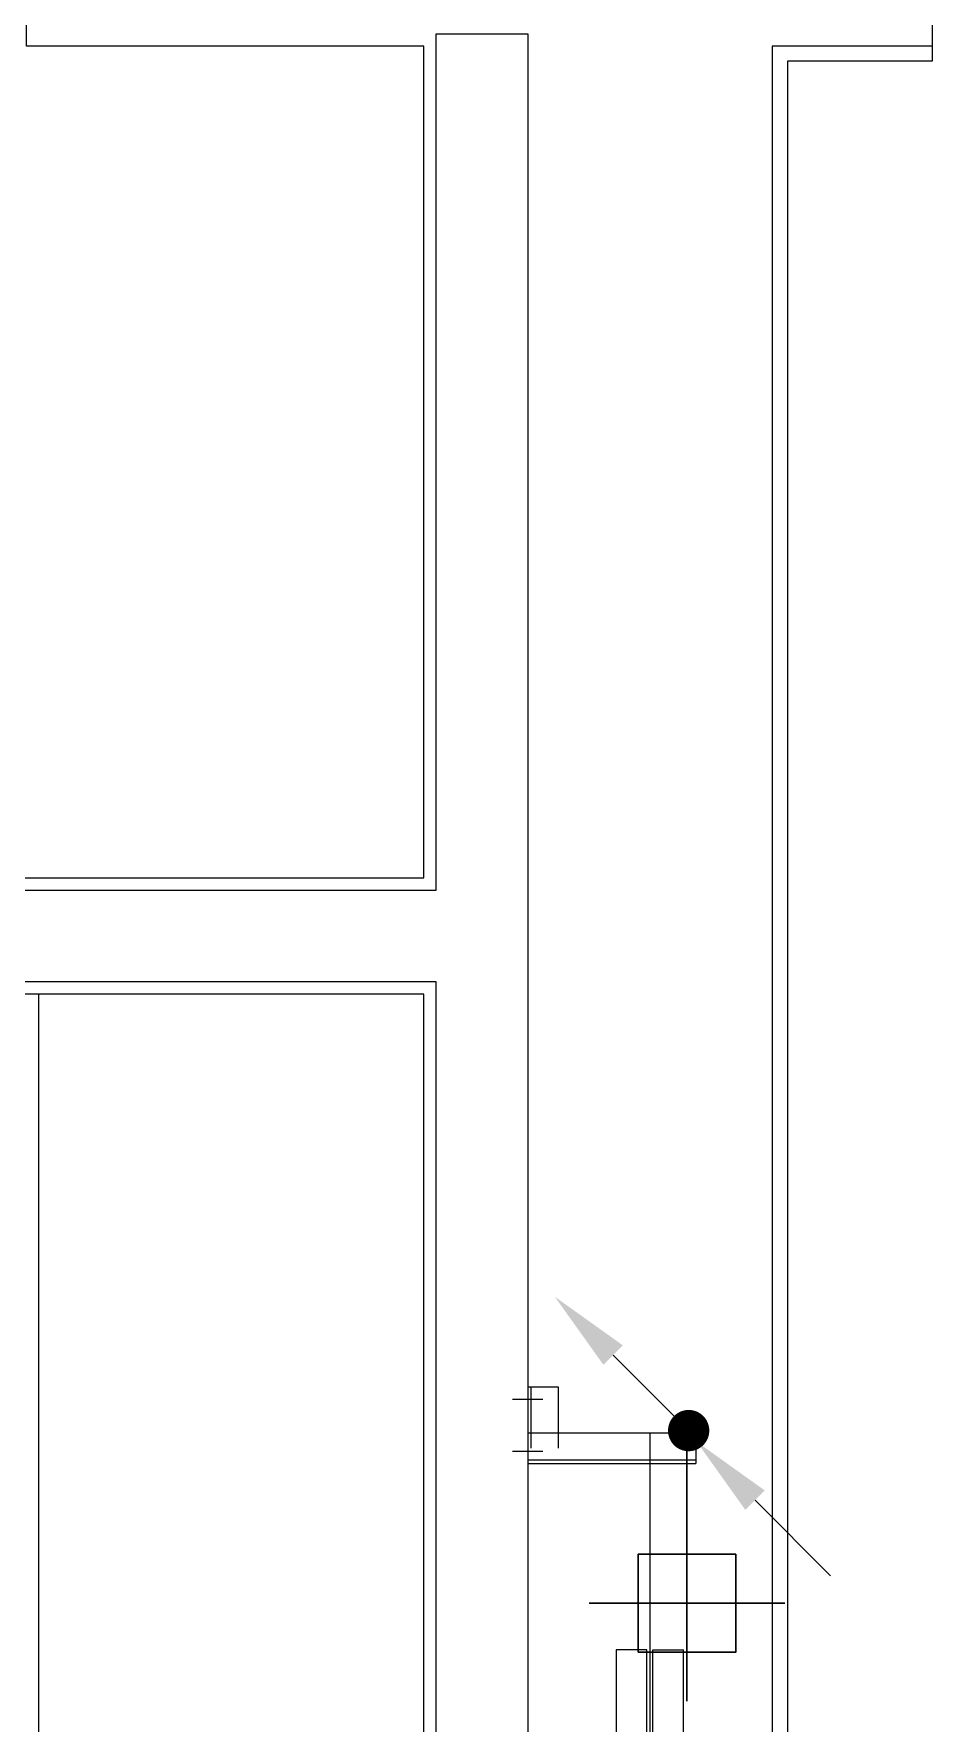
# Model space of a CAD drawing. Extents: x -2012 to 34975, y -1043 to 8321.
# Drawn here: x 17600 to 17747, y 3536.3 to 3812.5 of the extents above; entities that cross this region are included whole.
import ezdxf

# ---------------------------------------------------------------- set-up
doc = ezdxf.new("R2010")
doc.units = 0
doc.header["$LTSCALE"] = 25
doc.layers.get('0').update_dxf_attribs({"color": 9, "lineweight": 9})
for name, color, linetype, lineweight in [('00', 9, 'Continuous', 9), ('06D', 9, 'Continuous', 9), ('12', 9, 'Continuous', 9), ('14', 9, 'Continuous', 9), ('E-1x58W ETANŞ FLUORESAN ARMATÜR (DİKEY MONTAJ)', 7, 'Continuous', 30), ('E-KABLO', 7, 'Continuous', 30), ('E-YUKARI ÇIKAN HAT', 7, 'Continuous', 30), ('E-YUKARIDAN GELEN HAT', 7, 'Continuous', 30)]:
    doc.layers.add(name, color=color, linetype=linetype, lineweight=lineweight)

# ---------------------------------------------------------------- blocks, each defined once
blk = doc.blocks.new('asansr-acilmayan')
at = {"layer": '06D'}
for p, q in [((1610, 25258.7), (1610, 24624.2)), ((1636.2, 25258.7), (1610, 25258.7)), ((1636.2, 25258.7), (1636.2, 25256.2)), ((1612.5, 25256.2), (1612.5, 24626.7)), ((1636.2, 25256.2), (1612.5, 25256.2)), ((1567.5, 25037.45), (1572.5, 25037.45)), ((1570, 25039.45), (1575, 25039.45)), ((1570, 25039.45), (1570, 25029.45)), ((1570.5, 25039.45), (1570.5, 25029.45)), ((1575, 25039.45), (1575, 25029.45)), ((1570, 25031.95), (1597.5, 25031.95)), ((1590, 25031.95), (1590, 24898.95)), ((1597.5, 25031.95), (1597.5, 25026.95)), ((1567.5, 25028.95), (1572.5, 25028.95)), ((1570, 25027.55), (1597.5, 25027.55)), ((1570, 25026.95), (1597.5, 25026.95)), ((1570, 25026.95), (1575, 25026.95)), ((1584.5, 24996.45), (1584.5, 24944.45)), ((1589.5, 24996.45), (1584.5, 24996.45)), ((1589.5, 24944.45), (1589.5, 24996.45)), ((1590.5, 24944.45), (1590.5, 24996.45)), ((1590.5, 24996.45), (1595.5, 24996.45)), ((1595.5, 24944.45), (1595.5, 24996.45))]:
    blk.add_line(p, q, dxfattribs=at)
blk.add_lwpolyline([(1633.2, 25262.2), (1633.2, 25263.7), (1636.2, 25263.7), (1636.2, 25258.7)], dxfattribs=at)
blk = doc.blocks.new('100_1x58W ETANŞ FLUORESAN ARMATÜR (DİKEY MONTAJ)')
at = {"layer": 'E-1x58W ETANŞ FLUORESAN ARMATÜR (DİKEY MONTAJ)', "color": 4}
for points in [[(0, 2), (0, 2), (0, -2)], [(-1, -1), (1, -1), (1, 1), (-1, 1), (-1, -1)], [(-2, 0), (2, 0)]]:
    blk.add_lwpolyline(points, dxfattribs=at)
blk = doc.blocks.new('100_YUKARIDAN GELEN HAT')
at = {"layer": 'E-YUKARIDAN GELEN HAT', "color": 3, "linetype": 'Continuous'}
blk.add_line((2.277, 2.174), (4.749, 4.645), dxfattribs=at)
at = {"layer": 'E-YUKARIDAN GELEN HAT', "color": 4, "linetype": 'Continuous', "const_width": 0.675}
blk.add_lwpolyline([(-0.338, 0, 1), (0.338, 0, 1)], format="xyb", close=True, dxfattribs=at)
at = {"layer": 'E-YUKARIDAN GELEN HAT', "color": 3, "linetype": 'Continuous'}
blk.add_solid([(2.595, 1.856), (1.958, 2.493), (0.367, 0.266)], dxfattribs=at)
blk = doc.blocks.new('100_YUKARI ÇIKAN HAT')
at = {"layer": 'E-YUKARI ÇIKAN HAT', "color": 3, "linetype": 'Continuous'}
blk.add_line((2.472, 2.471), (0, 0), dxfattribs=at)
at = {"layer": 'E-YUKARI ÇIKAN HAT', "color": 4, "linetype": 'Continuous', "const_width": 0.675}
blk.add_lwpolyline([(-0.338, 0, 1), (0.337, 0, 1)], format="xyb", close=True, dxfattribs=at)
at = {"layer": 'E-YUKARI ÇIKAN HAT', "color": 3, "linetype": 'Continuous'}
blk.add_solid([(2.154, 2.789), (2.79, 2.152), (4.382, 4.379)], dxfattribs=at)

msp = doc.modelspace()

# ---------------------------------------------------------------- linework, layer by layer
at = {"layer": '00'}
msp.add_lwpolyline([(17592.84, 3657.5), (17592.84, 3672.5), (17665.84, 3672.5), (17665.84, 3802.5), (17665.84, 3812.5), (17680.84, 3812.5), (17680.84, 3192.5), (17665.84, 3192.5), (17665.84, 3397.5), (17665.84, 3657.5), (17592.84, 3657.5)], dxfattribs=at)
at = {"layer": '12'}
msp.add_lwpolyline([(17600.84, 3192.5), (17600.84, 3655.5)], dxfattribs=at)
at = {"layer": '14'}
msp.add_lwpolyline([(17704.54, 3157.5), (17704.54, 3140.5), (17682.84, 3140.5), (17682.84, 3110.5), (17598.84, 3110.5), (17598.84, 3194.5), (17663.84, 3194.5), (17663.84, 3655.5), (17590.84, 3655.5), (17590.84, 3674.5), (17663.84, 3674.5), (17663.84, 3810.5), (17598.84, 3810.5), (17598.84, 3870.5), (17452.84, 3870.5)], dxfattribs=at)
at = {"layer": 'E-KABLO', "color": 6}
msp.add_line((17706.9, 3571.89), (17706.9, 3585.86), dxfattribs=at)

# ---------------------------------------------------------------- block references
msp.add_blockref('asansr-acilmayan', (16110.84, -21448.2))
at = {"layer": 'E-1x58W ETANŞ FLUORESAN ARMATÜR (DİKEY MONTAJ)', "xscale": 8, "yscale": 8, "zscale": 8}
msp.add_blockref('100_1x58W ETANŞ FLUORESAN ARMATÜR (DİKEY MONTAJ)', (17706.9, 3555.89), dxfattribs=at)
at = {"layer": 'E-YUKARI ÇIKAN HAT', "xscale": -5, "yscale": 5, "zscale": 5}
msp.add_blockref('100_YUKARI ÇIKAN HAT', (17707.18, 3584.12), dxfattribs=at)
at = {"layer": 'E-YUKARIDAN GELEN HAT', "xscale": 5, "yscale": 5, "zscale": 5, "rotation": 270}
msp.add_blockref('100_YUKARIDAN GELEN HAT', (17707.18, 3584.12), dxfattribs=at)

doc.saveas('drawing.dxf')
